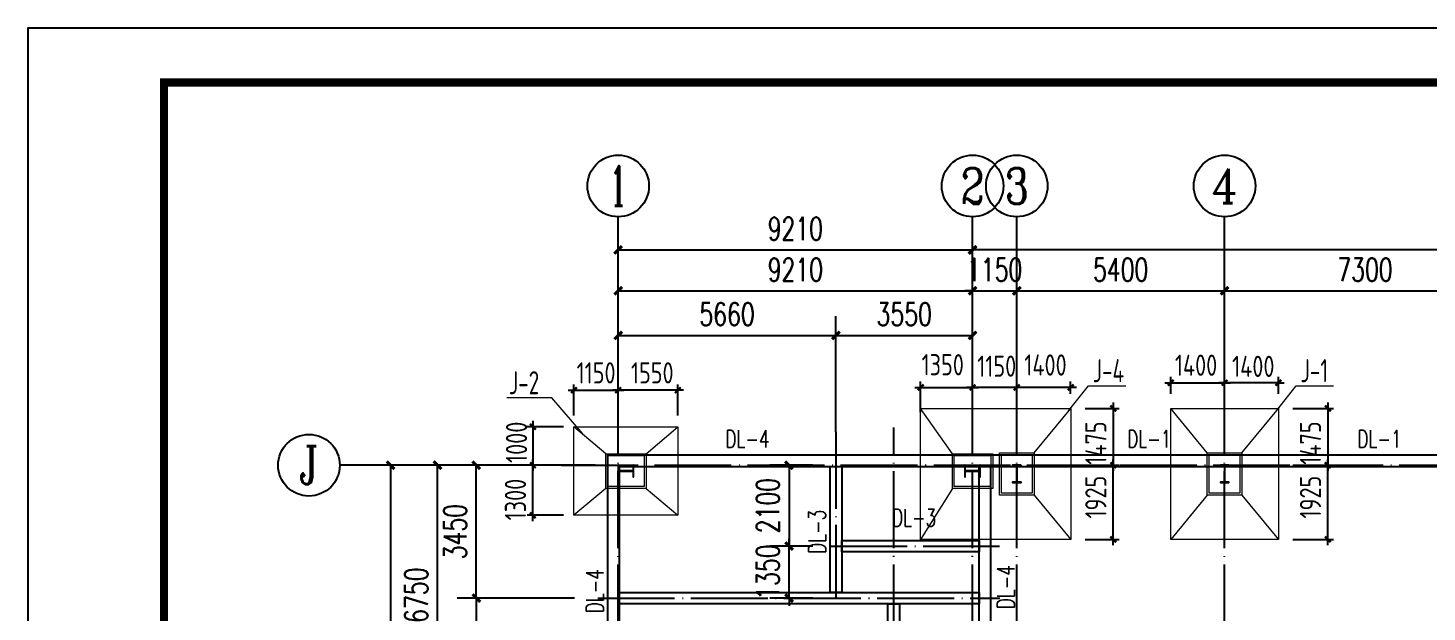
# Model space of a CAD drawing. Extents: x -89996 to 1006241, y -2176 to 440573.
# Drawn here: x 90043 to 126403, y 157435 to 172594 of the extents above; entities that cross this region are included whole.
import ezdxf
from ezdxf.enums import TextEntityAlignment as Align

# ---------------------------------------------------------------- set-up
doc = ezdxf.new("R2010")
doc.units = 0
doc.header["$LTSCALE"] = 1000
doc.header["$MEASUREMENT"] = 0
doc.linetypes.add('DOTE', pattern=[2.42, 2, -0.2, 0.02, -0.2])
for name, color, linetype in [('AXIS', 3, 'Continuous'), ('AXIS_TEXT', 7, 'Continuous'), ('DOTE', 1, 'DOTE'), ('GZ', 50, 'Continuous'), ('PUB_TITLE', 4, 'Continuous'), ('WALL', 9, 'Continuous'), ('图层7', 7, 'Continuous'), ('承台', 2, 'Continuous')]:
    doc.layers.add(name, color=color, linetype=linetype)
for name, color, linetype, lineweight in [('BASE_SING', 7, 'Continuous', 0), ('BASE_SING_DIM', 3, 'Continuous', 0), ('BASE_SING_NUM', 7, 'Continuous', 0)]:
    doc.layers.add(name, color=color, linetype=linetype, lineweight=lineweight)
doc.styles.add('_TCH_AXIS', font='COMPLEX', dxfattribs={"bigfont": 'GBCBIG'})
doc.styles.add('_TCH_DIM_T3', font='SIMPLEX', dxfattribs={"width": 0.705882, "bigfont": 'GBCBIG'})
doc.styles.add('COMPLEX', font='COMPLEX')
doc.styles.add('TSSD_Dimension', font='Tssdeng.shx', dxfattribs={"width": 0.8, "bigfont": 'hztxt.shx'})
doc.dimstyles.new('_TCH_ARCH&&200', dxfattribs={"dimtxt": 595, "dimasz": 200, "dimexe": 500, "dimexo": 600, "dimgap": 252.5, "dimtad": 1, "dimdec": 0, "dimzin": 0, "dimdsep": 46, "dimtxsty": '_TCH_DIM_T3', "dimblk": 'ARCHTICK', "dimcen": 0.09, "dimclrt": 7, "dimazin": 2, "dimtfac": 1, "dimtdec": 0, "dimtix": 1, "dimtmove": 2, "dimatfit": 3, "dimfxl": 0, "dimtolj": 1, "dimtzin": 0, "dimarcsym": 0})
doc.dimstyles.new('TCH-200-1', dxfattribs={"dimtxt": 595, "dimasz": 200, "dimexe": 500, "dimexo": 600, "dimgap": 252.5, "dimtad": 1, "dimdec": 0, "dimzin": 0, "dimdsep": 46, "dimtxsty": '_TCH_DIM_T3', "dimblk": 'ARCHTICK', "dimcen": 0.09, "dimclrd": 3, "dimclre": 3, "dimclrt": 7, "dimazin": 2, "dimtfac": 1, "dimtdec": 0, "dimtix": 1, "dimtmove": 2, "dimatfit": 3, "dimfxl": 0, "dimtolj": 1, "dimtzin": 0, "dimarcsym": 0})
doc.dimstyles.new('TSSD_150_150', dxfattribs={"dimtxt": 550, "dimasz": 150, "dimexe": 150, "dimexo": 375, "dimgap": 150, "dimtad": 1, "dimdec": 0, "dimzin": 0, "dimdsep": 46, "dimtxsty": 'TSSD_Dimension', "dimblk": 'ARCHTICK', "dimcen": 0, "dimdle": 150, "dimclrd": 256, "dimclre": 256, "dimclrt": 7, "dimadec": 0, "dimazin": 0, "dimtfac": 1, "dimtdec": 0, "dimtix": 1, "dimtmove": 2, "dimatfit": 3, "dimfxl": 0, "dimtolj": 1, "dimtzin": 0, "dimarcsym": 0})

# ---------------------------------------------------------------- blocks, each defined once
blk = doc.blocks.new('_AXISO')
blk.add_circle((0, 0), 0.5)
at = {"layer": 'AXIS_TEXT', "style": 'COMPLEX', "width": 1.041667}
blk.add_attdef('A', text='', height=0.56, dxfattribs=at).set_placement((-0.25, -0.28), (0.25, -0.28), align=Align.FIT)
blk = doc.blocks.new('_ArchTick')
at = {"color": 0, "linetype": 'ByBlock', "const_width": 0.4}
blk.add_lwpolyline([(-0.5, -0.5), (0.5, 0.5)], dxfattribs=at)
blk = doc.blocks.new('*D3018')
at = {"layer": 'AXIS', "color": 0, "lineweight": -2, "transparency": 16777216}
for p, q in [((1480, 42427), (1480, 45877)), ((10690, 42427), (10690, 45877)), ((1480, 45377), (10690, 45377))]:
    blk.add_line(p, q, dxfattribs=at)
at = {"layer": 'Defpoints', "color": 0, "transparency": 16777216}
for p in [(10690, 45377), (1480, 41827), (10690, 41827)]:
    blk.add_point(p, dxfattribs=at)
at = {"layer": 'AXIS', "color": 0, "lineweight": -2, "transparency": 16777216, "xscale": 200, "yscale": 200, "zscale": 200, "rotation": 180}
blk.add_blockref('_ArchTick', (1480, 45377), dxfattribs=at)
at = {"layer": 'AXIS', "color": 0, "lineweight": -2, "transparency": 16777216, "xscale": 200, "yscale": 200, "zscale": 200}
blk.add_blockref('_ArchTick', (10690, 45377), dxfattribs=at)
at = {"layer": 'AXIS', "color": 7, "transparency": 16777216, "insert": (6085, 45927), "char_height": 595, "attachment_point": 5, "style": '_TCH_DIM_T3'}
blk.add_mtext('\\A1;9210', dxfattribs=at)
blk = doc.blocks.new('*D3019')
at = {"layer": 'AXIS', "color": 0, "lineweight": -2, "transparency": 16777216}
for p, q in [((10690, 42427), (10690, 45877)), ((11840, 42427), (11840, 45877)), ((10690, 45377), (10490, 45377)), ((10690, 45377), (11840, 45377)), ((11840, 45377), (12040, 45377))]:
    blk.add_line(p, q, dxfattribs=at)
at = {"layer": 'Defpoints', "color": 0, "transparency": 16777216}
for p in [(11840, 45377), (10690, 41827), (11840, 41827)]:
    blk.add_point(p, dxfattribs=at)
at = {"layer": 'AXIS', "color": 0, "lineweight": -2, "transparency": 16777216, "xscale": 200, "yscale": 200, "zscale": 200}
blk.add_blockref('_ArchTick', (10690, 45377), dxfattribs=at)
at = {"layer": 'AXIS', "color": 0, "lineweight": -2, "transparency": 16777216, "xscale": 200, "yscale": 200, "zscale": 200, "rotation": 180}
blk.add_blockref('_ArchTick', (11840, 45377), dxfattribs=at)
at = {"layer": 'AXIS', "color": 7, "transparency": 16777216, "insert": (11265, 45927), "char_height": 595, "attachment_point": 5, "style": '_TCH_DIM_T3'}
blk.add_mtext('\\A1;1150', dxfattribs=at)
blk = doc.blocks.new('*D3020')
at = {"layer": 'AXIS', "color": 0, "lineweight": -2, "transparency": 16777216}
for p, q in [((11840, 42427), (11840, 45877)), ((17240, 42427), (17240, 45877)), ((11840, 45377), (17240, 45377))]:
    blk.add_line(p, q, dxfattribs=at)
at = {"layer": 'Defpoints', "color": 0, "transparency": 16777216}
for p in [(17240, 45377), (11840, 41827), (17240, 41827)]:
    blk.add_point(p, dxfattribs=at)
at = {"layer": 'AXIS', "color": 0, "lineweight": -2, "transparency": 16777216, "xscale": 200, "yscale": 200, "zscale": 200, "rotation": 180}
blk.add_blockref('_ArchTick', (11840, 45377), dxfattribs=at)
at = {"layer": 'AXIS', "color": 0, "lineweight": -2, "transparency": 16777216, "xscale": 200, "yscale": 200, "zscale": 200}
blk.add_blockref('_ArchTick', (17240, 45377), dxfattribs=at)
at = {"layer": 'AXIS', "color": 7, "transparency": 16777216, "insert": (14540, 45927), "char_height": 595, "attachment_point": 5, "style": '_TCH_DIM_T3'}
blk.add_mtext('\\A1;5400', dxfattribs=at)
blk = doc.blocks.new('*D3021')
at = {"layer": 'AXIS', "color": 0, "lineweight": -2, "transparency": 16777216}
for p, q in [((17240, 42427), (17240, 45877)), ((24540, 42427), (24540, 45877)), ((17240, 45377), (24540, 45377))]:
    blk.add_line(p, q, dxfattribs=at)
at = {"layer": 'Defpoints', "color": 0, "transparency": 16777216}
for p in [(24540, 45377), (17240, 41827), (24540, 41827)]:
    blk.add_point(p, dxfattribs=at)
at = {"layer": 'AXIS', "color": 0, "lineweight": -2, "transparency": 16777216, "xscale": 200, "yscale": 200, "zscale": 200, "rotation": 180}
blk.add_blockref('_ArchTick', (17240, 45377), dxfattribs=at)
at = {"layer": 'AXIS', "color": 0, "lineweight": -2, "transparency": 16777216, "xscale": 200, "yscale": 200, "zscale": 200}
blk.add_blockref('_ArchTick', (24540, 45377), dxfattribs=at)
at = {"layer": 'AXIS', "color": 7, "transparency": 16777216, "insert": (20890, 45927), "char_height": 595, "attachment_point": 5, "style": '_TCH_DIM_T3'}
blk.add_mtext('\\A1;7300', dxfattribs=at)
blk = doc.blocks.new('*D3038')
at = {"layer": 'AXIS', "color": 0, "lineweight": -2, "transparency": 16777216}
for p, q in [((-360, 40850), (-3718, 40850)), ((-3218, 34100), (-3218, 40850)), ((-360, 34100), (-3718, 34100))]:
    blk.add_line(p, q, dxfattribs=at)
at = {"layer": 'Defpoints', "color": 0, "transparency": 16777216}
for p in [(-3218, 40850), (240, 40850), (240, 34100)]:
    blk.add_point(p, dxfattribs=at)
at = {"layer": 'AXIS', "color": 0, "lineweight": -2, "transparency": 16777216, "xscale": 200, "yscale": 200, "zscale": 200}
for p, rotation in [((-3218, 40850), 90), ((-3218, 34100), 270)]:
    blk.add_blockref('_ArchTick', p, dxfattribs=dict(at, rotation=rotation))
at = {"layer": 'AXIS', "color": 7, "transparency": 16777216, "insert": (-3768, 37475), "char_height": 595, "attachment_point": 5, "rotation": 90, "style": '_TCH_DIM_T3'}
blk.add_mtext('\\A1;6750', dxfattribs=at)
blk = doc.blocks.new('*D279')
at = {"layer": 'Defpoints', "color": 0, "transparency": 16777216}
for p in [(105382, 161245), (99466, 121635), (105382, 121635)]:
    blk.add_point(p, dxfattribs=at)
at = {"layer": 'WALL', "color": 3, "lineweight": -2, "transparency": 16777216}
for p, q in [((104782, 161245), (98966, 161245)), ((99466, 161245), (99466, 121635)), ((104782, 121635), (98966, 121635))]:
    blk.add_line(p, q, dxfattribs=at)
at = {"layer": 'WALL', "color": 3, "lineweight": -2, "transparency": 16777216, "xscale": 200, "yscale": 200, "zscale": 200}
for p, rotation in [((99466, 161245), 90), ((99466, 121635), 270)]:
    blk.add_blockref('_ArchTick', p, dxfattribs=dict(at, rotation=rotation))
at = {"layer": 'WALL', "color": 7, "transparency": 16777216, "insert": (98916, 141440), "char_height": 595, "attachment_point": 5, "rotation": 90, "style": '_TCH_DIM_T3'}
blk.add_mtext('\\A1;39610', dxfattribs=at)
blk = doc.blocks.new('*D282')
at = {"layer": 'Defpoints', "color": 0, "transparency": 16777216}
for p in [(114593, 166834), (105382, 161518), (114593, 161345)]:
    blk.add_point(p, dxfattribs=at)
at = {"layer": 'WALL', "color": 3, "lineweight": -2, "transparency": 16777216}
for p, q in [((105382, 162118), (105382, 167334)), ((114593, 161945), (114593, 167334)), ((105382, 166834), (114593, 166834))]:
    blk.add_line(p, q, dxfattribs=at)
at = {"layer": 'WALL', "color": 3, "lineweight": -2, "transparency": 16777216, "xscale": 200, "yscale": 200, "zscale": 200, "rotation": 180}
blk.add_blockref('_ArchTick', (105382, 166834), dxfattribs=at)
at = {"layer": 'WALL', "color": 3, "lineweight": -2, "transparency": 16777216, "xscale": 200, "yscale": 200, "zscale": 200}
blk.add_blockref('_ArchTick', (114593, 166834), dxfattribs=at)
at = {"layer": 'WALL', "color": 7, "transparency": 16777216, "insert": (109987, 167384), "char_height": 595, "attachment_point": 5, "style": '_TCH_DIM_T3'}
blk.add_mtext('\\A1;9210', dxfattribs=at)
blk = doc.blocks.new('*D283')
at = {"layer": 'Defpoints', "color": 0, "transparency": 16777216}
for p in [(114593, 166834), (193902, 161585), (114593, 161345)]:
    blk.add_point(p, dxfattribs=at)
at = {"layer": 'WALL', "color": 3, "lineweight": -2, "transparency": 16777216}
for p, q in [((114593, 161945), (114593, 167334)), ((193902, 162185), (193902, 167334)), ((193902, 166834), (114593, 166834))]:
    blk.add_line(p, q, dxfattribs=at)
at = {"layer": 'WALL', "color": 3, "lineweight": -2, "transparency": 16777216, "xscale": 200, "yscale": 200, "zscale": 200, "rotation": 180}
blk.add_blockref('_ArchTick', (114593, 166834), dxfattribs=at)
at = {"layer": 'WALL', "color": 3, "lineweight": -2, "transparency": 16777216, "xscale": 200, "yscale": 200, "zscale": 200}
blk.add_blockref('_ArchTick', (193902, 166834), dxfattribs=at)
at = {"layer": 'WALL', "color": 7, "transparency": 16777216, "insert": (154247, 167384), "char_height": 595, "attachment_point": 5, "style": '_TCH_DIM_T3'}
blk.add_mtext('\\A1;79310', dxfattribs=at)
blk = doc.blocks.new('*D284')
at = {"layer": 'Defpoints', "color": 0, "transparency": 16777216}
for p in [(101695, 161245), (104583, 161245), (104850, 157795)]:
    blk.add_point(p, dxfattribs=at)
at = {"layer": 'WALL', "color": 3, "lineweight": -2, "transparency": 16777216}
for p, q in [((103983, 161245), (101195, 161245)), ((101695, 157795), (101695, 161245)), ((104250, 157795), (101195, 157795))]:
    blk.add_line(p, q, dxfattribs=at)
at = {"layer": 'WALL', "color": 3, "lineweight": -2, "transparency": 16777216, "xscale": 200, "yscale": 200, "zscale": 200}
for p, rotation in [((101695, 161245), 90), ((101695, 157795), 270)]:
    blk.add_blockref('_ArchTick', p, dxfattribs=dict(at, rotation=rotation))
at = {"layer": 'WALL', "color": 7, "transparency": 16777216, "insert": (101145, 159520), "char_height": 595, "attachment_point": 5, "rotation": 90, "style": '_TCH_DIM_T3'}
blk.add_mtext('\\A1;3450', dxfattribs=at)
blk = doc.blocks.new('*D285')
at = {"layer": 'Defpoints', "color": 0, "transparency": 16777216}
for p in [(104850, 157795), (101695, 154495), (104500, 154495)]:
    blk.add_point(p, dxfattribs=at)
at = {"layer": 'WALL', "color": 3, "lineweight": -2, "transparency": 16777216}
for p, q in [((104250, 157795), (101195, 157795)), ((101695, 157795), (101695, 154495)), ((103900, 154495), (101195, 154495))]:
    blk.add_line(p, q, dxfattribs=at)
at = {"layer": 'WALL', "color": 3, "lineweight": -2, "transparency": 16777216, "xscale": 200, "yscale": 200, "zscale": 200}
for p, rotation in [((101695, 157795), 90), ((101695, 154495), 270)]:
    blk.add_blockref('_ArchTick', p, dxfattribs=dict(at, rotation=rotation))
at = {"layer": 'WALL', "color": 7, "transparency": 16777216, "insert": (101145, 156145), "char_height": 595, "attachment_point": 5, "rotation": 90, "style": '_TCH_DIM_T3'}
blk.add_mtext('\\A1;3300', dxfattribs=at)
blk = doc.blocks.new('*D286')
at = {"layer": 'Defpoints', "color": 0, "transparency": 16777216}
for p in [(111042, 164616), (105382, 161515), (111042, 161515)]:
    blk.add_point(p, dxfattribs=at)
at = {"layer": 'WALL', "color": 3, "lineweight": -2, "transparency": 16777216}
for p, q in [((105382, 162115), (105382, 165116)), ((111042, 162115), (111042, 165116)), ((105382, 164616), (111042, 164616))]:
    blk.add_line(p, q, dxfattribs=at)
at = {"layer": 'WALL', "color": 3, "lineweight": -2, "transparency": 16777216, "xscale": 200, "yscale": 200, "zscale": 200, "rotation": 180}
blk.add_blockref('_ArchTick', (105382, 164616), dxfattribs=at)
at = {"layer": 'WALL', "color": 3, "lineweight": -2, "transparency": 16777216, "xscale": 200, "yscale": 200, "zscale": 200}
blk.add_blockref('_ArchTick', (111042, 164616), dxfattribs=at)
at = {"layer": 'WALL', "color": 7, "transparency": 16777216, "insert": (108212, 165166), "char_height": 595, "attachment_point": 5, "style": '_TCH_DIM_T3'}
blk.add_mtext('\\A1;5660', dxfattribs=at)
blk = doc.blocks.new('*D287')
at = {"layer": 'Defpoints', "color": 0, "transparency": 16777216}
for p in [(114593, 164616), (111042, 161515), (114593, 161515)]:
    blk.add_point(p, dxfattribs=at)
at = {"layer": 'WALL', "color": 3, "lineweight": -2, "transparency": 16777216}
for p, q in [((111042, 162115), (111042, 165116)), ((114593, 162115), (114593, 165116)), ((111042, 164616), (114593, 164616))]:
    blk.add_line(p, q, dxfattribs=at)
at = {"layer": 'WALL', "color": 3, "lineweight": -2, "transparency": 16777216, "xscale": 200, "yscale": 200, "zscale": 200, "rotation": 180}
blk.add_blockref('_ArchTick', (111042, 164616), dxfattribs=at)
at = {"layer": 'WALL', "color": 3, "lineweight": -2, "transparency": 16777216, "xscale": 200, "yscale": 200, "zscale": 200}
blk.add_blockref('_ArchTick', (114593, 164616), dxfattribs=at)
at = {"layer": 'WALL', "color": 7, "transparency": 16777216, "insert": (112817, 165166), "char_height": 595, "attachment_point": 5, "style": '_TCH_DIM_T3'}
blk.add_mtext('\\A1;3550', dxfattribs=at)
blk = doc.blocks.new('*D288')
at = {"color": 3, "lineweight": -2, "transparency": 16777216}
for p, q in [((109822, 159145), (109822, 159345)), ((110442, 159145), (109322, 159145)), ((109822, 157795), (109822, 159145)), ((110442, 157795), (109322, 157795)), ((109822, 157795), (109822, 157595))]:
    blk.add_line(p, q, dxfattribs=at)
at = {"layer": 'Defpoints', "color": 0, "transparency": 16777216}
for p in [(109822, 159145), (111042, 159145), (111042, 157795)]:
    blk.add_point(p, dxfattribs=at)
at = {"color": 3, "lineweight": -2, "transparency": 16777216, "xscale": 200, "yscale": 200, "zscale": 200}
for p, rotation in [((109822, 159145), 270), ((109822, 157795), 90)]:
    blk.add_blockref('_ArchTick', p, dxfattribs=dict(at, rotation=rotation))
at = {"color": 7, "transparency": 16777216, "insert": (109272, 158470), "char_height": 595, "attachment_point": 5, "rotation": 90, "style": '_TCH_DIM_T3'}
blk.add_mtext('\\A1;1350', dxfattribs=at)
blk = doc.blocks.new('*D1114')
at = {"color": 3, "lineweight": -2, "transparency": 16777216}
for p, q in [((110442, 161245), (109322, 161245)), ((109822, 161245), (109822, 159145)), ((110442, 159145), (109322, 159145))]:
    blk.add_line(p, q, dxfattribs=at)
at = {"layer": 'Defpoints', "color": 0, "transparency": 16777216}
for p in [(111042, 161245), (109822, 159145), (111042, 159145)]:
    blk.add_point(p, dxfattribs=at)
at = {"color": 3, "lineweight": -2, "transparency": 16777216, "xscale": 200, "yscale": 200, "zscale": 200}
for p, rotation in [((109822, 161245), 90), ((109822, 159145), 270)]:
    blk.add_blockref('_ArchTick', p, dxfattribs=dict(at, rotation=rotation))
at = {"color": 7, "transparency": 16777216, "insert": (109272, 160195), "char_height": 595, "attachment_point": 5, "rotation": 90, "style": '_TCH_DIM_T3'}
blk.add_mtext('\\A1;2100', dxfattribs=at)
blk = doc.blocks.new('*D1913')
at = {"layer": 'BASE_SING_DIM', "lineweight": -2, "transparency": 16777216}
for p, q in [((119592, 163386), (121292, 163386)), ((119742, 163095), (119742, 163536)), ((121142, 163095), (121142, 163536))]:
    blk.add_line(p, q, dxfattribs=at)
at = {"layer": 'Defpoints', "color": 0, "transparency": 16777216}
for p in [(121142, 163386), (119742, 162720), (121142, 162720)]:
    blk.add_point(p, dxfattribs=at)
at = {"layer": 'BASE_SING_DIM', "lineweight": -2, "transparency": 16777216, "xscale": 150, "yscale": 150, "zscale": 150, "rotation": 180}
blk.add_blockref('_ArchTick', (119742, 163386), dxfattribs=at)
at = {"layer": 'BASE_SING_DIM', "lineweight": -2, "transparency": 16777216, "xscale": 150, "yscale": 150, "zscale": 150}
blk.add_blockref('_ArchTick', (121142, 163386), dxfattribs=at)
at = {"layer": 'BASE_SING_DIM', "color": 7, "transparency": 16777216, "insert": (120401, 163840), "char_height": 550, "attachment_point": 5, "style": 'TSSD_Dimension'}
blk.add_mtext('\\A1;1400', dxfattribs=at)
blk = doc.blocks.new('*D1914')
at = {"layer": 'BASE_SING_DIM', "lineweight": -2, "transparency": 16777216}
for p, q in [((121142, 163386), (120992, 163386)), ((121142, 163095), (121142, 163536)), ((122542, 163386), (121142, 163386)), ((122542, 163095), (122542, 163536)), ((122542, 163386), (122692, 163386))]:
    blk.add_line(p, q, dxfattribs=at)
at = {"layer": 'Defpoints', "color": 0, "transparency": 16777216}
for p in [(121142, 163386), (121142, 162720), (122542, 162720)]:
    blk.add_point(p, dxfattribs=at)
at = {"layer": 'BASE_SING_DIM', "lineweight": -2, "transparency": 16777216, "xscale": 150, "yscale": 150, "zscale": 150}
blk.add_blockref('_ArchTick', (121142, 163386), dxfattribs=at)
at = {"layer": 'BASE_SING_DIM', "lineweight": -2, "transparency": 16777216, "xscale": 150, "yscale": 150, "zscale": 150, "rotation": 180}
blk.add_blockref('_ArchTick', (122542, 163386), dxfattribs=at)
at = {"layer": 'BASE_SING_DIM', "color": 7, "transparency": 16777216, "insert": (121888, 163811), "char_height": 550, "attachment_point": 5, "style": 'TSSD_Dimension'}
blk.add_mtext('\\A1;1400', dxfattribs=at)
blk = doc.blocks.new('*D1915')
at = {"layer": 'BASE_SING_DIM', "lineweight": -2, "transparency": 16777216}
for p, q in [((122915, 162720), (123976, 162720)), ((123826, 162870), (123826, 161095)), ((122917, 161245), (123976, 161245))]:
    blk.add_line(p, q, dxfattribs=at)
at = {"layer": 'Defpoints', "color": 0, "transparency": 16777216}
for p in [(122540, 162720), (122542, 161245), (123826, 161245)]:
    blk.add_point(p, dxfattribs=at)
at = {"layer": 'BASE_SING_DIM', "lineweight": -2, "transparency": 16777216, "xscale": 150, "yscale": 150, "zscale": 150}
for p, rotation in [((123826, 162720), 90), ((123826, 161245), 270)]:
    blk.add_blockref('_ArchTick', p, dxfattribs=dict(at, rotation=rotation))
at = {"layer": 'BASE_SING_DIM', "color": 7, "transparency": 16777216, "insert": (123374, 161820), "char_height": 550, "attachment_point": 5, "rotation": 90, "style": 'TSSD_Dimension'}
blk.add_mtext('\\A1;1475', dxfattribs=at)
blk = doc.blocks.new('*D1916')
at = {"layer": 'BASE_SING_DIM', "lineweight": -2, "transparency": 16777216}
for p, q in [((122917, 161245), (123976, 161245)), ((123826, 159170), (123826, 161395)), ((122917, 159320), (123976, 159320))]:
    blk.add_line(p, q, dxfattribs=at)
at = {"layer": 'Defpoints', "color": 0, "transparency": 16777216}
for p in [(122542, 161245), (123826, 161245), (122542, 159320)]:
    blk.add_point(p, dxfattribs=at)
at = {"layer": 'BASE_SING_DIM', "lineweight": -2, "transparency": 16777216, "xscale": 150, "yscale": 150, "zscale": 150}
for p, rotation in [((123826, 161245), 90), ((123826, 159320), 270)]:
    blk.add_blockref('_ArchTick', p, dxfattribs=dict(at, rotation=rotation))
at = {"layer": 'BASE_SING_DIM', "color": 7, "transparency": 16777216, "insert": (123374, 160417), "char_height": 550, "attachment_point": 5, "rotation": 90, "style": 'TSSD_Dimension'}
blk.add_mtext('\\A1;1925', dxfattribs=at)
blk = doc.blocks.new('*D2045')
at = {"layer": 'BASE_SING_DIM', "lineweight": -2, "transparency": 16777216}
for p, q in [((117292, 163265), (115592, 163265)), ((115742, 163095), (115742, 163415)), ((117142, 163095), (117142, 163415))]:
    blk.add_line(p, q, dxfattribs=at)
at = {"layer": 'Defpoints', "color": 0, "transparency": 16777216}
for p in [(115742, 163265), (115742, 162720), (117142, 162720)]:
    blk.add_point(p, dxfattribs=at)
at = {"layer": 'BASE_SING_DIM', "lineweight": -2, "transparency": 16777216, "xscale": 150, "yscale": 150, "zscale": 150, "rotation": 180}
blk.add_blockref('_ArchTick', (115742, 163265), dxfattribs=at)
at = {"layer": 'BASE_SING_DIM', "lineweight": -2, "transparency": 16777216, "xscale": 150, "yscale": 150, "zscale": 150}
blk.add_blockref('_ArchTick', (117142, 163265), dxfattribs=at)
at = {"layer": 'BASE_SING_DIM', "color": 7, "transparency": 16777216, "insert": (116488, 163846), "char_height": 550, "attachment_point": 5, "style": 'TSSD_Dimension'}
blk.add_mtext('\\A1;1400', dxfattribs=at)
blk = doc.blocks.new('*D2046')
at = {"layer": 'BASE_SING_DIM', "lineweight": -2, "transparency": 16777216}
for p, q in [((117515, 162720), (118400, 162720)), ((118250, 162870), (118250, 161095)), ((117517, 161245), (118400, 161245))]:
    blk.add_line(p, q, dxfattribs=at)
at = {"layer": 'Defpoints', "color": 0, "transparency": 16777216}
for p in [(117140, 162720), (117142, 161245), (118250, 161245)]:
    blk.add_point(p, dxfattribs=at)
at = {"layer": 'BASE_SING_DIM', "lineweight": -2, "transparency": 16777216, "xscale": 150, "yscale": 150, "zscale": 150}
for p, rotation in [((118250, 162720), 90), ((118250, 161245), 270)]:
    blk.add_blockref('_ArchTick', p, dxfattribs=dict(at, rotation=rotation))
at = {"layer": 'BASE_SING_DIM', "color": 7, "transparency": 16777216, "insert": (117797, 161820), "char_height": 550, "attachment_point": 5, "rotation": 90, "style": 'TSSD_Dimension'}
blk.add_mtext('\\A1;1475', dxfattribs=at)
blk = doc.blocks.new('*D2047')
at = {"layer": 'BASE_SING_DIM', "lineweight": -2, "transparency": 16777216}
for p, q in [((117517, 161245), (118400, 161245)), ((118250, 159170), (118250, 161395)), ((117517, 159320), (118400, 159320))]:
    blk.add_line(p, q, dxfattribs=at)
at = {"layer": 'Defpoints', "color": 0, "transparency": 16777216}
for p in [(117142, 161245), (118250, 161245), (117142, 159320)]:
    blk.add_point(p, dxfattribs=at)
at = {"layer": 'BASE_SING_DIM', "lineweight": -2, "transparency": 16777216, "xscale": 150, "yscale": 150, "zscale": 150}
for p, rotation in [((118250, 161245), 90), ((118250, 159320), 270)]:
    blk.add_blockref('_ArchTick', p, dxfattribs=dict(at, rotation=rotation))
at = {"layer": 'BASE_SING_DIM', "color": 7, "transparency": 16777216, "insert": (117797, 160417), "char_height": 550, "attachment_point": 5, "rotation": 90, "style": 'TSSD_Dimension'}
blk.add_mtext('\\A1;1925', dxfattribs=at)
blk = doc.blocks.new('*D2048')
at = {"layer": 'BASE_SING_DIM', "lineweight": -2, "transparency": 16777216}
for p, q in [((113093, 163265), (114743, 163265)), ((113243, 162620), (113243, 163415)), ((114593, 162620), (114593, 163415))]:
    blk.add_line(p, q, dxfattribs=at)
at = {"layer": 'Defpoints', "color": 0, "transparency": 16777216}
for p in [(114593, 163265), (113243, 162245), (114593, 162245)]:
    blk.add_point(p, dxfattribs=at)
at = {"layer": 'BASE_SING_DIM', "lineweight": -2, "transparency": 16777216, "xscale": 150, "yscale": 150, "zscale": 150, "rotation": 180}
blk.add_blockref('_ArchTick', (113243, 163265), dxfattribs=at)
at = {"layer": 'BASE_SING_DIM', "lineweight": -2, "transparency": 16777216, "xscale": 150, "yscale": 150, "zscale": 150}
blk.add_blockref('_ArchTick', (114593, 163265), dxfattribs=at)
at = {"layer": 'BASE_SING_DIM', "color": 7, "transparency": 16777216, "insert": (113817, 163854), "char_height": 550, "attachment_point": 5, "style": 'TSSD_Dimension'}
blk.add_mtext('\\A1;1350', dxfattribs=at)
blk = doc.blocks.new('*D2049')
at = {"layer": 'BASE_SING_DIM', "lineweight": -2, "transparency": 16777216}
for p, q in [((115892, 163265), (114443, 163265)), ((114593, 162620), (114593, 163415)), ((115742, 162539), (115742, 163415))]:
    blk.add_line(p, q, dxfattribs=at)
at = {"layer": 'Defpoints', "color": 0, "transparency": 16777216}
for p in [(114593, 163265), (114593, 162245), (115742, 162164)]:
    blk.add_point(p, dxfattribs=at)
at = {"layer": 'BASE_SING_DIM', "lineweight": -2, "transparency": 16777216, "xscale": 150, "yscale": 150, "zscale": 150, "rotation": 180}
blk.add_blockref('_ArchTick', (114593, 163265), dxfattribs=at)
at = {"layer": 'BASE_SING_DIM', "lineweight": -2, "transparency": 16777216, "xscale": 150, "yscale": 150, "zscale": 150}
blk.add_blockref('_ArchTick', (115742, 163265), dxfattribs=at)
at = {"layer": 'BASE_SING_DIM', "color": 7, "transparency": 16777216, "insert": (115220, 163816), "char_height": 550, "attachment_point": 5, "style": 'TSSD_Dimension'}
blk.add_mtext('\\A1;1150', dxfattribs=at)
blk = doc.blocks.new('*D2050')
at = {"layer": 'BASE_SING_DIM', "lineweight": -2, "transparency": 16777216}
for p, q in [((103964, 161245), (103016, 161245)), ((103166, 159795), (103166, 161395)), ((103964, 159945), (103016, 159945))]:
    blk.add_line(p, q, dxfattribs=at)
at = {"layer": 'Defpoints', "color": 0, "transparency": 16777216}
for p in [(103166, 161245), (104339, 161245), (104339, 159945)]:
    blk.add_point(p, dxfattribs=at)
at = {"layer": 'BASE_SING_DIM', "lineweight": -2, "transparency": 16777216, "xscale": 150, "yscale": 150, "zscale": 150}
for p, rotation in [((103166, 161245), 90), ((103166, 159945), 270)]:
    blk.add_blockref('_ArchTick', p, dxfattribs=dict(at, rotation=rotation))
at = {"layer": 'BASE_SING_DIM', "color": 7, "transparency": 16777216, "insert": (102712, 160353), "char_height": 550, "attachment_point": 5, "rotation": 90, "style": 'TSSD_Dimension'}
blk.add_mtext('\\A1;1300', dxfattribs=at)
blk = doc.blocks.new('*D2051')
at = {"layer": 'BASE_SING_DIM', "lineweight": -2, "transparency": 16777216}
for p, q in [((103964, 162245), (103016, 162245)), ((103166, 162395), (103166, 161095)), ((103964, 161245), (103016, 161245))]:
    blk.add_line(p, q, dxfattribs=at)
at = {"layer": 'Defpoints', "color": 0, "transparency": 16777216}
for p in [(104339, 162245), (103166, 161245), (104339, 161245)]:
    blk.add_point(p, dxfattribs=at)
at = {"layer": 'BASE_SING_DIM', "lineweight": -2, "transparency": 16777216, "xscale": 150, "yscale": 150, "zscale": 150}
for p, rotation in [((103166, 162245), 90), ((103166, 161245), 270)]:
    blk.add_blockref('_ArchTick', p, dxfattribs=dict(at, rotation=rotation))
at = {"layer": 'BASE_SING_DIM', "color": 7, "transparency": 16777216, "insert": (102741, 161840), "char_height": 550, "attachment_point": 5, "rotation": 90, "style": 'TSSD_Dimension'}
blk.add_mtext('\\A1;1000', dxfattribs=at)
blk = doc.blocks.new('*D2052')
at = {"layer": 'BASE_SING_DIM', "lineweight": -2, "transparency": 16777216}
for p, q in [((104233, 162533), (104233, 163344)), ((105382, 162533), (105382, 163344)), ((104083, 163194), (105532, 163194))]:
    blk.add_line(p, q, dxfattribs=at)
at = {"layer": 'Defpoints', "color": 0, "transparency": 16777216}
for p in [(105382, 163194), (104233, 162158), (105382, 162158)]:
    blk.add_point(p, dxfattribs=at)
at = {"layer": 'BASE_SING_DIM', "lineweight": -2, "transparency": 16777216, "xscale": 150, "yscale": 150, "zscale": 150, "rotation": 180}
blk.add_blockref('_ArchTick', (104233, 163194), dxfattribs=at)
at = {"layer": 'BASE_SING_DIM', "lineweight": -2, "transparency": 16777216, "xscale": 150, "yscale": 150, "zscale": 150}
blk.add_blockref('_ArchTick', (105382, 163194), dxfattribs=at)
at = {"layer": 'BASE_SING_DIM', "color": 7, "transparency": 16777216, "insert": (104807, 163642), "char_height": 550, "attachment_point": 5, "style": 'TSSD_Dimension'}
blk.add_mtext('\\A1;1150', dxfattribs=at)
blk = doc.blocks.new('*D2053')
at = {"layer": 'BASE_SING_DIM', "lineweight": -2, "transparency": 16777216}
for p, q in [((105382, 162533), (105382, 163344)), ((106933, 162533), (106933, 163344)), ((107083, 163194), (105232, 163194))]:
    blk.add_line(p, q, dxfattribs=at)
at = {"layer": 'Defpoints', "color": 0, "transparency": 16777216}
for p in [(105382, 163194), (105382, 162158), (106933, 162158)]:
    blk.add_point(p, dxfattribs=at)
at = {"layer": 'BASE_SING_DIM', "lineweight": -2, "transparency": 16777216, "xscale": 150, "yscale": 150, "zscale": 150, "rotation": 180}
blk.add_blockref('_ArchTick', (105382, 163194), dxfattribs=at)
at = {"layer": 'BASE_SING_DIM', "lineweight": -2, "transparency": 16777216, "xscale": 150, "yscale": 150, "zscale": 150}
blk.add_blockref('_ArchTick', (106933, 163194), dxfattribs=at)
at = {"layer": 'BASE_SING_DIM', "color": 7, "transparency": 16777216, "insert": (106268, 163642), "char_height": 550, "attachment_point": 5, "style": 'TSSD_Dimension'}
blk.add_mtext('\\A1;1550', dxfattribs=at)
blk = doc.blocks.new('A$C3A647AB8')
at = {"layer": 'AXIS'}
for p, q in [((1480, 41826.8), (1480, 47298.2)), ((10690.2, 41826.8), (10690.2, 47298.2)), ((11840, 41826.8), (11840, 47298.2)), ((17240, 41826.8), (17240, 47298.2)), ((240, 40850), (-5757.4, 40850))]:
    blk.add_line(p, q, dxfattribs=at)
at = {"layer": 'DOTE'}
for p, q in [((1480, -26.8), (1480, 41826.8)), ((8640.2, -24.6), (8640.2, 41826.8)), ((10690.2, -24.6), (10690.2, 41826.8)), ((11840, -26.8), (11840, 41826.8)), ((17240, -26.8), (17240, 41826.8)), ((0, 40850), (91000, 40850))]:
    blk.add_line(p, q, dxfattribs=at)
at = {"layer": 'GZ'}
for points in [[(1480, 40849.7), (1480, 40549.7), (1490, 40549.7), (1490, 40692.9), (1495, 40696.7), (1865.3, 40696.7), (1870, 40692.9), (1870, 40549.7), (1880, 40549.7), (1880, 40849.7), (1870, 40849.7), (1870, 40706.7), (1865.5, 40702.7), (1495, 40702.7), (1490, 40706.7), (1490, 40849.7), (1480, 40849.7)], [(10490, 40849.7), (10490, 40549.7), (10500, 40549.7), (10500, 40692.9), (10505, 40696.7), (10875.3, 40696.7), (10880, 40692.9), (10880, 40549.7), (10890, 40549.7), (10890, 40849.7), (10880, 40849.7), (10880, 40706.7), (10875.5, 40702.7), (10505, 40702.7), (10500, 40706.7), (10500, 40849.7), (10490, 40849.7)], [(11950, 40850), (11730, 40850), (11730, 40840), (11833.1, 40840), (11837, 40835), (11837, 40414.6), (11833.1, 40410), (11730, 40410), (11730, 40400), (11950, 40400), (11950, 40410), (11847, 40410), (11843, 40414.5), (11843, 40835), (11847, 40840), (11950, 40840), (11950, 40850)], [(17350, 40850), (17130, 40850), (17130, 40840), (17233.1, 40840), (17237, 40835), (17237, 40414.6), (17233.1, 40410), (17130, 40410), (17130, 40400), (17350, 40400), (17350, 40410), (17247, 40410), (17243, 40414.5), (17243, 40835), (17247, 40840), (17350, 40840), (17350, 40850)]]:
    blk.add_lwpolyline(points, close=True, dxfattribs=at)
at = {"layer": 'AXIS'}
ref = blk.add_blockref('_AXISO', (1480, 48098.2), dxfattribs=dict(at, xscale=1600, yscale=1600, zscale=1600))
ref.add_attrib('A', '1', dxfattribs={"layer": 'AXIS_TEXT', "height": 1029.4, "style": '_TCH_AXIS'}).set_placement((1259.4, 47583.5), (1700.6, 47583.5), align=Align.FIT)
ref = blk.add_blockref('_AXISO', (10690.2, 48098.2), dxfattribs=dict(at, xscale=1600, yscale=1600, zscale=1600))
ref.add_attrib('A', '2', dxfattribs={"layer": 'AXIS_TEXT', "height": 931.9, "style": '_TCH_AXIS'}).set_placement((10379.5, 47632.3), (11000.8, 47632.3), align=Align.FIT)
ref = blk.add_blockref('_AXISO', (11840, 48098.2), dxfattribs=dict(at, xscale=1600, yscale=1600, zscale=1600))
ref.add_attrib('A', '3', dxfattribs={"layer": 'AXIS_TEXT', "height": 931.9, "style": '_TCH_AXIS'}).set_placement((11529.4, 47632.3), (12150.6, 47632.3), align=Align.FIT)
ref = blk.add_blockref('_AXISO', (17240, 48098.2), dxfattribs=dict(at, xscale=1600, yscale=1600, zscale=1600))
ref.add_attrib('A', '4', dxfattribs={"layer": 'AXIS_TEXT', "height": 890.9, "style": '_TCH_AXIS'}).set_placement((16900.6, 47652.8), (17579.4, 47652.8), align=Align.FIT)
ref = blk.add_blockref('_AXISO', (-6557.4, 40850), dxfattribs=dict(at, xscale=1600, yscale=1600, zscale=1600))
ref.add_attrib('A', 'J', dxfattribs={"layer": 'AXIS_TEXT', "height": 992.1, "style": '_TCH_AXIS'}).set_placement((-6817.3, 40353.9), (-6297.6, 40353.9), align=Align.FIT)
for p1, p2, distance, picture, middle in [((1480, 41826.8), (10690.2, 41826.8), 3550, '*D3018', (6085.1, 45926.8)), ((10690.2, 41826.8), (11840, 41826.8), 3550, '*D3019', (11265.1, 45926.8)), ((11840, 41826.8), (17240, 41826.8), 3550, '*D3020', (14540, 45926.8)), ((17240, 41826.8), (24540, 41826.8), 3550, '*D3021', (20890, 45926.8)), ((240, 34100), (240, 40850), 3458.2, '*D3038', (-3768.2, 37475))]:
    dim = blk.add_aligned_dim(p1=p1, p2=p2, distance=distance, dimstyle='_TCH_ARCH&&200', dxfattribs=at)
    dim.commit()
    dim.dimension.update_dxf_attribs({"geometry": picture, "text_midpoint": middle})

msp = doc.modelspace()

# ---------------------------------------------------------------- linework, layer by layer
at = {"color": 1, "linetype": 'DOTE'}
for p, q in [((111042.37, 162114.67), (111042.37, 157769.59)), ((110892.37, 159144.92), (115295.42, 159144.92)), ((104850.06, 157794.92), (115298.04, 157794.92))]:
    msp.add_line(p, q, dxfattribs=at)
for points in [[(105112.37, 161514.67), (194172.37, 161514.67), (194172.37, 121364.92), (105112.37, 121364.92)], [(105412.37, 161214.67), (193872.37, 161214.67), (193872.37, 121664.92), (105412.37, 121664.92)], [(111192.37, 161214.67), (111192.37, 157944.92), (110892.37, 157944.92), (110892.37, 161214.67)], [(114762.37, 161214.67), (115062.37, 161214.67), (115062.37, 121664.92), (114762.37, 121664.92)], [(111192.37, 159294.92), (114762.37, 159294.92), (114762.37, 158994.92), (111192.37, 158994.92)], [(105412.37, 157944.92), (114762.37, 157944.92), (114762.37, 157644.92), (105412.37, 157644.92)], [(112392.55, 157644.92), (112692.55, 157644.92), (112692.55, 121664.92), (112392.55, 121664.92)]]:
    msp.add_lwpolyline(points, close=True)
at = {"layer": 'BASE_SING'}
for p, q in [((114067.67, 161544.67), (113242.55, 162719.67)), ((116192.37, 161569.54), (117142.37, 162719.67)), ((120692.37, 161569.54), (119742.37, 162719.67)), ((121592.37, 161569.54), (122542.37, 162719.67)), ((105057.76, 161544.67), (104232.63, 162244.67)), ((106107.5, 161544.67), (106932.63, 162244.67)), ((105057.76, 160644.67), (104232.63, 159944.67)), ((106107.5, 160644.67), (106932.63, 159944.67)), ((114067.67, 160644.67), (113242.55, 159319.67)), ((116192.37, 160469.8), (117142.37, 159319.67)), ((120692.37, 160469.8), (119742.37, 159319.67)), ((121592.37, 160469.8), (122542.37, 159319.67))]:
    msp.add_line(p, q, dxfattribs=at)
for points in [[(113242.55, 159319.67), (113242.55, 162719.67), (117142.37, 162719.67), (117142.37, 159319.67)], [(119742.37, 159319.67), (119742.37, 162719.67), (122542.37, 162719.67), (122542.37, 159319.67)], [(104232.63, 162244.67), (106932.63, 162244.67), (106932.63, 159944.67), (104232.63, 159944.67)], [(106107.5, 161544.67), (106107.5, 160644.67), (105057.76, 160644.67), (105057.76, 161544.67)], [(106057.5, 161494.67), (106057.5, 160694.67), (105107.76, 160694.67), (105107.76, 161494.67)], [(115117.42, 161544.67), (115117.42, 160644.67), (114067.67, 160644.67), (114067.67, 161544.67)], [(115067.42, 161494.67), (115067.42, 160694.67), (114117.67, 160694.67), (114117.67, 161494.67)], [(116192.37, 160469.8), (115292.37, 160469.8), (115292.37, 161569.54), (116192.37, 161569.54)], [(116142.37, 160519.8), (115342.37, 160519.8), (115342.37, 161519.54), (116142.37, 161519.54)], [(121592.37, 160469.8), (120692.37, 160469.8), (120692.37, 161569.54), (121592.37, 161569.54)], [(121542.37, 160519.8), (120742.37, 160519.8), (120742.37, 161519.54), (121542.37, 161519.54)]]:
    msp.add_lwpolyline(points, close=True, dxfattribs=at)
at = {"layer": 'BASE_SING_NUM'}
for p, q in [((117089.13, 162655.21), (117601.76, 163306.16)), ((117601.76, 163306.16), (118572.29, 163306.16)), ((122489.13, 162655.21), (123001.76, 163306.16)), ((123001.76, 163306.16), (123972.29, 163306.16)), ((103657.39, 162993.51), (102491.64, 162993.51)), ((104461.43, 162059.7), (103657.39, 162993.51))]:
    msp.add_line(p, q, dxfattribs=at)
at = {"layer": 'PUB_TITLE'}
msp.add_lwpolyline([(90043.05, 88593.71), (238643.05, 88593.71), (238643.05, 172593.71), (90043.05, 172593.71)], close=True, dxfattribs=at)
at = {"layer": 'PUB_TITLE', "const_width": 212.12}
msp.add_lwpolyline([(93578.4, 90007.85), (93578.4, 171179.57), (237228.91, 171179.57), (237228.91, 90007.85)], close=True, dxfattribs=at)

# ---------------------------------------------------------------- block references
at = {"layer": 'WALL'}
msp.add_blockref('A$C3A647AB8', (103902.38, 120394.92), dxfattribs=at)

# ---------------------------------------------------------------- texts
at = {"layer": '图层7', "style": 'TSSD_Dimension', "width": 0.7}
for s, p in [('J-4', (117715.32, 163399.39)), ('J-1', (123115.32, 163399.39)), ('J-2', (102541.07, 163086.74))]:
    msp.add_text(s, height=600, dxfattribs=at).set_placement(p)
at = {"layer": '承台', "color": 6, "style": '_TCH_DIM_T3', "width": 0.705882}
for s, p in [('DL-4', (108171.84, 161701.16)), ('DL-3', (112502.47, 159658.11))]:
    msp.add_text(s, height=450, dxfattribs=at).set_placement(p)
at = {"layer": '承台', "color": 7, "style": '_TCH_DIM_T3', "width": 0.705882}
for p in [(118613.06, 161701.16), (124597.9, 161701.16)]:
    msp.add_text('DL-1', height=450, dxfattribs=at).set_placement(p)
at = {"layer": '承台', "color": 6, "style": '_TCH_DIM_T3', "width": 0.705882}
for s, p in [('DL-3', (110777.18, 158942.81)), ('DL-4', (115680.71, 157508.33)), ('DL-4', (104997.18, 157400.67))]:
    msp.add_text(s, height=450, rotation=90, dxfattribs=at).set_placement(p)

# ---------------------------------------------------------------- dimensions: what is measured, and where the dimension line sits
for p1, angle, picture, middle in [((111042.37, 161244.92), 270, '*D1114', (109271.68, 160194.92)), ((111042.37, 157794.92), 90, '*D288', (109271.68, 158469.92))]:
    dim = msp.add_linear_dim(base=(109821.68, 159144.92), p1=p1, p2=(111042.37, 159144.92), angle=angle, dimstyle='TCH-200-1')
    dim.commit()
    dim.dimension.update_dxf_attribs({"geometry": picture, "text_midpoint": middle})
at = {"layer": 'BASE_SING_DIM'}
for base, p1, p2, picture, middle in [((105382.37, 163194.45), (104232.63, 162158.07), (105382.37, 162158.07), '*D2052', (104806.89, 163642.12)), ((114592.55, 163265.44), (113242.55, 162244.67), (114592.55, 162244.67), '*D2048', (113816.81, 163854.31)), ((121142.37, 163386.29), (119742.37, 162719.67), (121142.37, 162719.67), '*D1913', (120401.08, 163840.14))]:
    dim = msp.add_linear_dim(base=base, p1=p1, p2=p2, dimstyle='TSSD_150_150', dxfattribs=at)
    dim.commit()
    dim.dimension.update_dxf_attribs({"geometry": picture, "text_midpoint": middle, "dimtype": 128})
for base, p1, p2, angle, picture, middle in [((105382.37, 163194.45), (106932.63, 162158.07), (105382.37, 162158.07), 180, '*D2053', (106267.86, 163642.12)), ((114592.55, 163265.44), (115742.37, 162164), (114592.55, 162244.67), 180, '*D2049', (115219.88, 163815.65)), ((115742.37, 163265.44), (117142.37, 162719.67), (115742.37, 162719.67), 180, '*D2045', (116487.91, 163846.14)), ((121142.37, 163386.29), (122542.37, 162719.67), (121142.37, 162719.67), 180, '*D1914', (121887.91, 163810.81)), ((103165.69, 161244.92), (104339.46, 162244.67), (104339.46, 161244.92), 270, '*D2051', (102741.17, 161840.21)), ((118249.96, 161244.92), (117139.89, 162719.67), (117142.37, 161244.92), 270, '*D2046', (117797.31, 161820.41)), ((123826.48, 161244.92), (122539.89, 162719.67), (122542.37, 161244.92), 270, '*D1915', (123373.83, 161820.41)), ((103165.69, 161244.92), (104339.46, 159944.67), (104339.46, 161244.92), 90, '*D2050', (102711.84, 160353.38)), ((118249.96, 161244.92), (117142.37, 159319.67), (117142.37, 161244.92), 90, '*D2047', (117797.31, 160417.33)), ((123826.48, 161244.92), (122542.37, 159319.67), (122542.37, 161244.92), 90, '*D1916', (123373.83, 160417.33))]:
    dim = msp.add_linear_dim(base=base, p1=p1, p2=p2, angle=angle, dimstyle='TSSD_150_150', dxfattribs=at)
    dim.commit()
    dim.dimension.update_dxf_attribs({"geometry": picture, "text_midpoint": middle, "dimtype": 128})
at = {"layer": 'WALL'}
for base, p1, p2, picture, middle in [((114592.55, 166833.54), (105382.37, 161517.53), (114592.55, 161344.92), '*D282', (109987.46, 167383.54)), ((111042.37, 164615.66), (105382.37, 161514.67), (111042.37, 161514.67), '*D286', (108212.37, 165165.66)), ((114592.55, 164615.66), (111042.37, 161514.67), (114592.55, 161514.67), '*D287', (112817.46, 165165.66))]:
    dim = msp.add_linear_dim(base=base, p1=p1, p2=p2, dimstyle='TCH-200-1', dxfattribs=at)
    dim.commit()
    dim.dimension.update_dxf_attribs({"geometry": picture, "text_midpoint": middle})
for base, p1, p2, angle, picture, middle in [((114592.55, 166833.54), (193902.37, 161584.92), (114592.55, 161344.92), 180, '*D283', (154247.46, 167383.54)), ((99466.06, 121634.92), (105382.37, 161244.92), (105382.37, 121634.92), 90, '*D279', (98916.06, 141439.92)), ((101695.5, 161244.92), (104850.06, 157794.92), (104582.63, 161244.92), 90, '*D284', (101145.5, 159519.92)), ((101695.5, 154494.92), (104850.06, 157794.92), (104500.05, 154494.92), 270, '*D285', (101145.5, 156144.92))]:
    dim = msp.add_linear_dim(base=base, p1=p1, p2=p2, angle=angle, dimstyle='TCH-200-1', dxfattribs=at)
    dim.commit()
    dim.dimension.update_dxf_attribs({"geometry": picture, "text_midpoint": middle})

doc.saveas('drawing.dxf')
